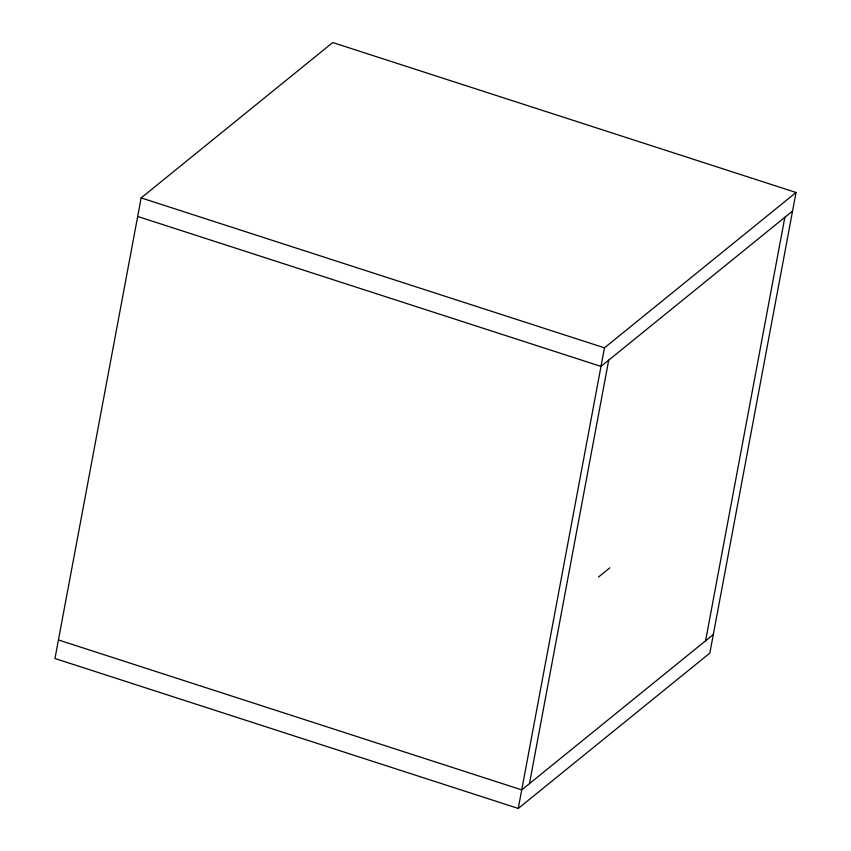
<?xml version="1.0" encoding="UTF-8"?>
<svg xmlns="http://www.w3.org/2000/svg" width="851" height="851" viewBox="0 0 851 851"><rect width="100%" height="100%" fill="white"/><g stroke="black" fill="none" stroke-linecap="round" stroke-linejoin="round"><path stroke-width="1.28" d="M141.16 197.9L54.964 658.514L518.259 808.45L709.84 653.1L796.036 192.486L332.741 42.55L141.16 197.9L604.465 347.836L796.036 192.486M518.259 808.45L604.465 347.836M529.46 783.622L608.71 360.143M705.585 640.803L784.845 217.313M792.568 211.048L600.987 366.398L137.692 216.462M598.498 577.031L609.816 567.851M713.308 634.538L521.737 789.888L58.432 639.952"/></g></svg>
